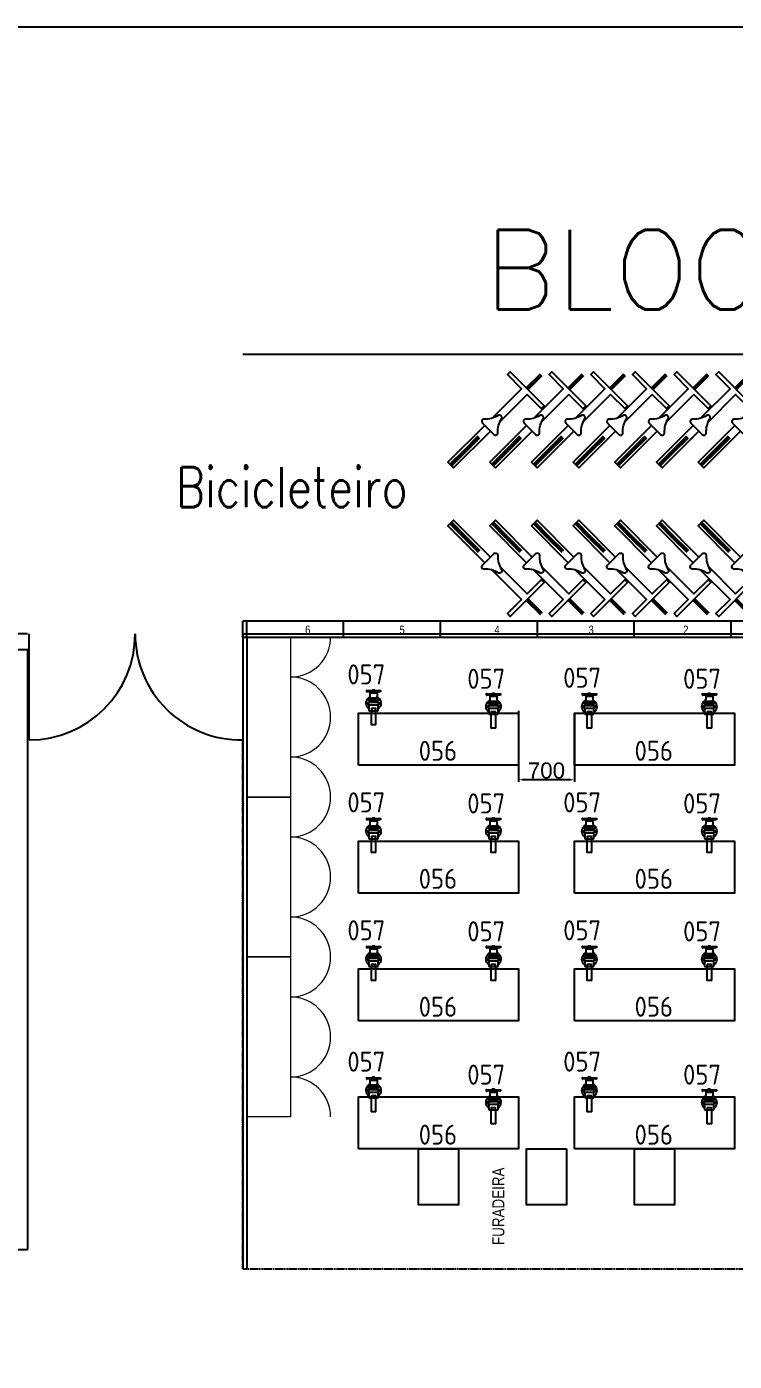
# Model space of a CAD drawing. Header units: millimetres. Extents: x 18768 to 1484868, y -11027 to 520152.
# Drawn here: x 1379301 to 1388153, y 217740 to 234430 of the extents above; entities that cross this region are included whole.
import ezdxf
from ezdxf.enums import TextEntityAlignment as Align

# ---------------------------------------------------------------- set-up
doc = ezdxf.new("R2010")
doc.units = ezdxf.units.MM
doc.linetypes.add('DIVIDE', pattern=[2.15, 1.5, -0.2, 0.05, -0.15, 0.05, -0.2])
for name, color, linetype in [('8-TEXTO', 4, 'Continuous'), ('A Construir', 1, 'Continuous'), ('L025-IMAGIN', 1, 'DIVIDE'), ('L025-TEXTO', 7, 'Continuous'), ('L035-ARRANJO-EXISTENTE', 180, 'Continuous'), ('L035-TEXTO', 40, 'Continuous'), ('PAREDES', 7, 'Continuous')]:
    doc.layers.add(name, color=color, linetype=linetype)
doc.layers.add('L035-DEMOLIÇÃO', color=40, linetype='Continuous', plot=False)
doc.styles.add('ISO-CP--25', font='isocp.shx', dxfattribs={"height": 250})
doc.styles.add('ROMANS', font='romans', dxfattribs={"width": 0.8, "height": 300})
doc.styles.get("Standard").update_dxf_attribs({"font": 'arial.ttf'})
doc.dimstyles.new('Anotativo', dxfattribs={"dimscale": 0, "dimtxt": 2.5, "dimasz": 2.5, "dimexe": 1.25, "dimexo": 0.625, "dimtad": 1, "dimtxsty": 'Standard', "dimcen": 2.5, "dimadec": 0, "dimazin": 0, "dimtfac": 1, "dimtmove": 0, "dimatfit": 3, "dimfxl": 1, "dimarcsym": 0})

# ---------------------------------------------------------------- blocks, each defined once
blk = doc.blocks.new('Bicicleta')
for points in [[(-1.142, 1.121), (-1.121, 1.142), (-0.944, 0.965), (-0.965, 0.944)], [(-0.788, 0.767), (-0.767, 0.788), (-0.944, 0.965), (-0.965, 0.944)], [(-0.011, -0.011), (0.011, 0.011), (-0.166, 0.187), (-0.187, 0.166)]]:
    blk.add_hatch(color=256).paths.add_polyline_path(points)
for p, q in [((-0.965, 0.944), (-1.142, 1.121)), ((-0.944, 0.965), (-1.121, 1.142)), ((-0.965, 0.944), (-0.788, 0.767)), ((-0.944, 0.965), (-0.767, 0.788)), ((-0.166, 0.187), (0.011, 0.011)), ((-0.187, 0.166), (-0.011, -0.011))]:
    blk.add_line(p, q)
at = {"color": 1}
for points in [[(-0.707, 0.636), (-1.167, 1.096), (-1.096, 1.167), (-0.636, 0.707)], [(-0.518, 0.589), (-0.177, 0.247), (0, 0.424), (0.035, 0.389), (-0.389, -0.035), (-0.424, 0), (-0.247, 0.177), (-0.615, 0.545)]]:
    blk.add_lwpolyline(points, dxfattribs=at)
blk.add_lwpolyline([(-0.714, 0.556, -0.686338), (-0.736, 0.607), (-0.595, 0.749, -0.686338), (-0.544, 0.726, 0.152911), (-0.499, 0.552, -0.794326), (-0.54, 0.511, 0.152911)], format="xyb", close=True, dxfattribs=at)
blk = doc.blocks.new('BL_SENAI_id9310100290')
at = {"layer": 'L035-ARRANJO-EXISTENTE', "color": 0}
for p, q in [((-515, 200), (-515, 139)), ((-515, 200), (-340, 200)), ((-340, 112), (-340, 227)), ((-340, 227), (-272, 227)), ((-228, 233), (-238, 233)), ((-238, 219), (-238, 106)), ((-228, 106), (-228, 233)), ((-217, 106), (-217, 233)), ((-217, 233), (-207, 233)), ((-207, 219), (-207, 106)), ((-178, 144), (-178, 195)), ((-114, 214), (-159, 214)), ((-121, 214), (-121, 125)), ((-114, 214), (-114, 125)), ((-340, 139), (-515, 139)), ((-272, 112), (-340, 112)), ((-238, 106), (-228, 106)), ((-207, 106), (-217, 106)), ((-114, 125), (-159, 125))]:
    blk.add_line(p, q, dxfattribs=at)
for points in [[(-340, 143), (-340, 197), (-314, 197), (-314, 143)], [(-268, 233), (-238, 233), (-238, 106), (-268, 106)], [(-178, 233), (-207, 233), (-207, 106), (-178, 106)], [(-114, 156), (-114, 183), (-83, 183), (-83, 156)], [(-104, 259), (-104, 252), (-88, 252), (-88, 259)], [(-104, 80), (-104, 86), (-88, 86), (-88, 80)]]:
    blk.add_lwpolyline(points, close=True, dxfattribs=at)
for points in [[(-99, 183), (-99, 252), (-92, 252), (-92, 183)], [(-92, 156), (-92, 86), (-99, 86), (-99, 156)]]:
    blk.add_lwpolyline(points, dxfattribs=at)
for centre in [(-250, 248), (-250, 92)]:
    blk.add_circle(centre, 7.45, dxfattribs=at)
for centre, radius, start, end in [((-247, 170), 92.8, 41.7386, 141.8707), ((-272, 231), 4.33, 270, 0), ((-159, 233), 19, 180, 270), ((-247, 170), 92.8, 218.1293, 318.2614), ((-272, 108), 4.33, 0, 90), ((-159, 106), 19, 90, 180)]:
    blk.add_arc(centre, radius, start, end, dxfattribs=at)
at = {"layer": 'L025-TEXTO', "style": 'ISO-CP--25'}
blk.add_attdef('rmp_mt_codmaterial', (15, 15), '', height=40, dxfattribs=at)
at = {"layer": 'L025-TEXTO', "style": 'ISO-CP--25', "flags": 1}
for tag in ['rmp_mt_nomeunid', 'rmp_mt_potencia', 'rmp_mt_cod']:
    blk.add_attdef(tag, (15, 15), '', height=40, dxfattribs=at)
blk = doc.blocks.new('BL_SENAI_id9320240650')
at = {"layer": 'L035-ARRANJO-EXISTENTE', "color": 0}
blk.add_lwpolyline([(-595, 399), (-595, -251), (1405, -251), (1405, 399)], close=True, dxfattribs=at)
at = {"layer": 'L025-TEXTO', "style": 'ISO-CP--25'}
blk.add_attdef('rmp_mt_codmaterial', (15, 15), '', height=40, dxfattribs=at)
at = {"layer": 'L025-TEXTO', "style": 'ISO-CP--25', "flags": 1}
for tag in ['rmp_mt_nomeunid', 'rmp_mt_potencia', 'rmp_mt_cod']:
    blk.add_attdef(tag, (15, 15), '', height=40, dxfattribs=at)
blk = doc.blocks.new('*D473')
at = {"layer": 'DEFPOINTS', "color": 0, "linetype": 'ByBlock', "lineweight": 15, "transparency": 16777216}
for p in [(1385453, 225888), (1386153, 225846), (1385453, 225013)]:
    blk.add_point(p, dxfattribs=at)
at = {"layer": 'PAREDES', "color": 0, "linetype": 'ByBlock', "lineweight": -2, "transparency": 16777216}
for p, q in [((1385453, 225875), (1385453, 224988)), ((1386153, 225833), (1386153, 224988)), ((1386103, 225013), (1385503, 225013))]:
    blk.add_line(p, q, dxfattribs=at)
at = {"layer": 'PAREDES', "color": 0, "linetype": 'ByBlock', "lineweight": 15, "transparency": 16777216}
for points in [[(1385503, 225021), (1385503, 225004), (1385453, 225013)], [(1386103, 225021), (1386103, 225004), (1386153, 225013)]]:
    blk.add_solid(points, dxfattribs=at)
at = {"layer": 'PAREDES', "color": 0, "linetype": 'ByBlock', "lineweight": 15, "transparency": 16777216, "insert": (1385803, 225127), "char_height": 200, "attachment_point": 5}
blk.add_mtext('700', dxfattribs=at)
blk = doc.blocks.new('*D474')
at = {"layer": 'DEFPOINTS', "color": 0, "linetype": 'ByBlock', "lineweight": 15, "transparency": 16777216}
for p in [(1390613, 221781), (1389552, 220720), (1389029, 219245), (1382003, 218896), (1400806, 218896)]:
    blk.add_point(p, dxfattribs=at)
at = {"layer": 'PAREDES', "color": 0, "linetype": 'ByBlock', "lineweight": -2, "transparency": 16777216}
blk.add_line((1389543, 220711), (1388662, 219831), dxfattribs=at)
blk.add_arc((1387728, 218896), 1347, 2.1274, 42.8726, dxfattribs=at)
at = {"layer": 'PAREDES', "color": 0, "linetype": 'ByBlock', "lineweight": 15, "transparency": 16777216}
for points in [[(1388709, 219806), (1388721, 219818), (1388680, 219848)], [(1389082, 218946), (1389065, 218946), (1389075, 218896)]]:
    blk.add_solid(points, dxfattribs=at)
at = {"layer": 'PAREDES', "color": 0, "linetype": 'ByBlock', "lineweight": 15, "transparency": 16777216, "insert": (1389078, 219455), "char_height": 200, "attachment_point": 5, "rotation": 292.5}
blk.add_mtext('45°', dxfattribs=at)

msp = doc.modelspace()

# ---------------------------------------------------------------- linework, layer by layer
at = {"color": 1}
for p, q in [((1382003.298, 226795.995), (1382003.298, 226995.995)), ((1382053.298, 226795.995), (1382053.298, 226995.995)), ((1382053.298, 226795.995), (1382053.298, 226995.995)), ((1383265.298, 226795.995), (1383265.298, 226995.995)), ((1383265.298, 226795.995), (1383265.298, 226995.995)), ((1384477.298, 226795.995), (1384477.298, 226995.995)), ((1384477.298, 226795.995), (1384477.298, 226995.995)), ((1385689.298, 226795.995), (1385689.298, 226995.995)), ((1385689.298, 226795.995), (1385689.298, 226995.995)), ((1386901.298, 226795.995), (1386901.298, 226995.995)), ((1386901.298, 226795.995), (1386901.298, 226995.995)), ((1388113.298, 226795.995), (1388113.298, 226995.995)), ((1388113.298, 226795.995), (1388113.298, 226995.995))]:
    msp.add_line(p, q, dxfattribs=at)
for p, q in [((1382003.298, 226795.995), (1382003.298, 218895.995)), ((1382053.298, 226795.995), (1382053.298, 218895.995))]:
    msp.add_line(p, q)
for points in [[(1384703.295, 220395.994), (1384703.295, 219695.994), (1384203.295, 219695.994), (1384203.295, 220395.994)], [(1386053.295, 220395.994), (1386053.295, 219695.994), (1385553.295, 219695.994), (1385553.295, 220395.994)], [(1387403.295, 220395.994), (1387403.295, 219695.994), (1386903.295, 219695.994), (1386903.295, 220395.994)]]:
    msp.add_lwpolyline(points, close=True)
at = {"layer": 'A Construir'}
msp.add_line((1379333.298, 225510.995), (1379333.298, 226835.995), dxfattribs=at)
at = {"layer": 'L025-IMAGIN'}
for q in [(1382003.298, 225511.146), (1400806.149, 218895.995)]:
    msp.add_line((1382003.298, 218895.995), q, dxfattribs=at)
at = {"layer": 'L035-DEMOLIÇÃO', "linetype": 'ByBlock', "lineweight": -2}
msp.add_lwpolyline([(1437540.298, 196901.407), (1345642.017, 196901.407), (1345642.017, 234430), (1437540.298, 234430)], close=True, dxfattribs=at)
at = {"layer": 'PAREDES'}
for p, q in [((1382003.298, 230335.995), (1397726.446, 230335.995)), ((1400707.059, 226995.995), (1382003.298, 226995.995)), ((1379313.298, 226835.995), (1376978.298, 226835.995)), ((1382003.298, 226835.995), (1382003.298, 225511.146)), ((1382003.298, 226835.995), (1399126.446, 226835.995)), ((1382003.298, 226795.995), (1400806.149, 226795.995)), ((1379333.298, 226635.995), (1359104.046, 226635.995)), ((1379313.298, 226635.995), (1379313.298, 219135.995)), ((1370161.073, 219135.995), (1379313.298, 219135.995))]:
    msp.add_line(p, q, dxfattribs=at)
at = {"layer": 'PAREDES', "linetype": 'ByBlock', "lineweight": 15}
for points in [[(1382603.298, 226795.995), (1382603.298, 224795.995), (1382053.298, 224795.995), (1382053.298, 226795.995), (1382603.298, 226795.995)], [(1382603.298, 224795.995), (1382603.298, 222795.995), (1382053.298, 222795.995), (1382053.298, 224795.995), (1382603.298, 224795.995)], [(1382603.298, 222795.995), (1382603.298, 220795.995), (1382053.298, 220795.995), (1382053.298, 222795.995), (1382603.298, 222795.995)]]:
    msp.add_lwpolyline(points, dxfattribs=at)
at = {"layer": 'PAREDES'}
for centre, start, end in [((1379333.298, 226835.995), 270, 0), ((1381983.298, 226835.995), 180, 270.8648748)]:
    msp.add_arc(centre, 1325, start, end, dxfattribs=at)
at = {"layer": 'PAREDES', "linetype": 'ByBlock', "lineweight": 15}
for centre, start, end in [((1382603.298, 226796.095), 270, 0), ((1382603.298, 225796.095), 0, 90), ((1382603.298, 225796.095), 270, 0), ((1382603.298, 224795.995), 0, 90), ((1382603.298, 224796.095), 270, 0), ((1382603.298, 223796.095), 0, 90), ((1382603.298, 223796.095), 270, 0), ((1382603.298, 222795.995), 0, 90), ((1382603.298, 222796.095), 270, 0), ((1382603.298, 221796.095), 0, 90), ((1382603.298, 221796.095), 270, 0), ((1382603.298, 220795.995), 0, 90)]:
    msp.add_arc(centre, 500, start, end, dxfattribs=at)

# ---------------------------------------------------------------- block references
at = {"xscale": -1000, "yscale": 1000, "zscale": 1000, "rotation": 180}
for p in [(1385738.548, 230078.471), (1386260.174, 230078.471), (1386781.8, 230078.471), (1387303.426, 230078.471), (1387825.051, 230078.471), (1388346.677, 230078.471), (1388868.303, 230078.471)]:
    msp.add_blockref('Bicicleta', p, dxfattribs=at)
at = {"xscale": 1000, "yscale": 1000, "zscale": 1000}
for p in [(1385738.548, 227089.991), (1386260.174, 227089.991), (1386781.8, 227089.991), (1387303.426, 227089.991), (1387825.051, 227089.991), (1388346.677, 227089.991), (1388868.303, 227089.991)]:
    msp.add_blockref('Bicicleta', p, dxfattribs=at)
at = {"layer": 'L035-ARRANJO-EXISTENTE'}
ref = msp.add_blockref('BL_SENAI_id9310100290', (1383470.234, 226215.762), dxfattribs=dict(at, xscale=-1, rotation=270.0000000000101))
ref.add_attrib('rmp_mt_codmaterial', '057', dxfattribs={"layer": 'L025-TEXTO', "height": 250, "style": 'ISO-CP--25'}).set_placement((1383549.765, 226204.504), align=Align.CENTER)
ref = msp.add_blockref('BL_SENAI_id9310100290', (1384970.234, 226174.162), dxfattribs=dict(at, xscale=-1, rotation=270.0000000000101))
ref.add_attrib('rmp_mt_codmaterial', '057', dxfattribs={"layer": 'L025-TEXTO', "height": 250, "style": 'ISO-CP--25'}).set_placement((1385049.765, 226149.938), align=Align.CENTER)
ref = msp.add_blockref('BL_SENAI_id9310100290', (1386170.234, 226174.162), dxfattribs=dict(at, xscale=-1, rotation=270.0000000000101))
ref.add_attrib('rmp_mt_codmaterial', '057', dxfattribs={"layer": 'L025-TEXTO', "height": 250, "style": 'ISO-CP--25'}).set_placement((1386249.765, 226162.904), align=Align.CENTER)
ref = msp.add_blockref('BL_SENAI_id9310100290', (1387670.234, 226174.162), dxfattribs=dict(at, xscale=-1, rotation=270.0000000000101))
ref.add_attrib('rmp_mt_codmaterial', '057', dxfattribs={"layer": 'L025-TEXTO', "height": 250, "style": 'ISO-CP--25'}).set_placement((1387749.765, 226149.938), align=Align.CENTER)
ref = msp.add_blockref('BL_SENAI_id9320240650', (1384048.666, 225595.074), dxfattribs=dict(at, xscale=-1, rotation=180))
ref.add_attrib('rmp_mt_codmaterial', '056', dxfattribs={"layer": 'L025-TEXTO', "height": 250, "style": 'ISO-CP--25'}).set_placement((1384445.605, 225249.354), align=Align.CENTER)
ref = msp.add_blockref('BL_SENAI_id9320240650', (1386748.666, 225595.074), dxfattribs=dict(at, xscale=-1, rotation=180))
ref.add_attrib('rmp_mt_codmaterial', '056', dxfattribs={"layer": 'L025-TEXTO', "height": 250, "style": 'ISO-CP--25'}).set_placement((1387145.605, 225249.354), align=Align.CENTER)
ref = msp.add_blockref('BL_SENAI_id9310100290', (1383470.234, 224615.732), dxfattribs=dict(at, xscale=-1, rotation=270.0000000000101))
ref.add_attrib('rmp_mt_codmaterial', '057', dxfattribs={"layer": 'L025-TEXTO', "height": 250, "style": 'ISO-CP--25'}).set_placement((1383549.765, 224604.474), align=Align.CENTER)
ref = msp.add_blockref('BL_SENAI_id9310100290', (1384970.234, 224615.732), dxfattribs=dict(at, xscale=-1, rotation=270.0000000000101))
ref.add_attrib('rmp_mt_codmaterial', '057', dxfattribs={"layer": 'L025-TEXTO', "height": 250, "style": 'ISO-CP--25'}).set_placement((1385049.765, 224591.508), align=Align.CENTER)
ref = msp.add_blockref('BL_SENAI_id9310100290', (1386170.234, 224615.732), dxfattribs=dict(at, xscale=-1, rotation=270.0000000000101))
ref.add_attrib('rmp_mt_codmaterial', '057', dxfattribs={"layer": 'L025-TEXTO', "height": 250, "style": 'ISO-CP--25'}).set_placement((1386249.765, 224604.474), align=Align.CENTER)
ref = msp.add_blockref('BL_SENAI_id9310100290', (1387670.234, 224615.732), dxfattribs=dict(at, xscale=-1, rotation=270.0000000000101))
ref.add_attrib('rmp_mt_codmaterial', '057', dxfattribs={"layer": 'L025-TEXTO', "height": 250, "style": 'ISO-CP--25'}).set_placement((1387749.765, 224591.508), align=Align.CENTER)
ref = msp.add_blockref('BL_SENAI_id9320240650', (1384048.666, 223995.074), dxfattribs=dict(at, xscale=-1, rotation=180))
ref.add_attrib('rmp_mt_codmaterial', '056', dxfattribs={"layer": 'L025-TEXTO', "height": 250, "style": 'ISO-CP--25'}).set_placement((1384445.605, 223649.354), align=Align.CENTER)
ref = msp.add_blockref('BL_SENAI_id9320240650', (1386748.666, 223995.074), dxfattribs=dict(at, xscale=-1, rotation=180))
ref.add_attrib('rmp_mt_codmaterial', '056', dxfattribs={"layer": 'L025-TEXTO', "height": 250, "style": 'ISO-CP--25'}).set_placement((1387145.605, 223649.354), align=Align.CENTER)
ref = msp.add_blockref('BL_SENAI_id9310100290', (1383470.234, 223015.732), dxfattribs=dict(at, xscale=-1, rotation=270.0000000000101))
ref.add_attrib('rmp_mt_codmaterial', '057', dxfattribs={"layer": 'L025-TEXTO', "height": 250, "style": 'ISO-CP--25'}).set_placement((1383549.765, 223004.474), align=Align.CENTER)
ref = msp.add_blockref('BL_SENAI_id9310100290', (1384970.234, 223015.732), dxfattribs=dict(at, xscale=-1, rotation=270.0000000000101))
ref.add_attrib('rmp_mt_codmaterial', '057', dxfattribs={"layer": 'L025-TEXTO', "height": 250, "style": 'ISO-CP--25'}).set_placement((1385049.765, 222991.508), align=Align.CENTER)
ref = msp.add_blockref('BL_SENAI_id9310100290', (1386170.234, 223015.732), dxfattribs=dict(at, xscale=-1, rotation=270.0000000000101))
ref.add_attrib('rmp_mt_codmaterial', '057', dxfattribs={"layer": 'L025-TEXTO', "height": 250, "style": 'ISO-CP--25'}).set_placement((1386249.765, 223004.474), align=Align.CENTER)
ref = msp.add_blockref('BL_SENAI_id9310100290', (1387670.234, 223015.732), dxfattribs=dict(at, xscale=-1, rotation=270.0000000000101))
ref.add_attrib('rmp_mt_codmaterial', '057', dxfattribs={"layer": 'L025-TEXTO', "height": 250, "style": 'ISO-CP--25'}).set_placement((1387749.765, 222991.508), align=Align.CENTER)
ref = msp.add_blockref('BL_SENAI_id9320240650', (1384048.666, 222395.074), dxfattribs=dict(at, xscale=-1, rotation=180))
ref.add_attrib('rmp_mt_codmaterial', '056', dxfattribs={"layer": 'L025-TEXTO', "height": 250, "style": 'ISO-CP--25'}).set_placement((1384445.605, 222049.354), align=Align.CENTER)
ref = msp.add_blockref('BL_SENAI_id9320240650', (1386748.666, 222395.074), dxfattribs=dict(at, xscale=-1, rotation=180))
ref.add_attrib('rmp_mt_codmaterial', '056', dxfattribs={"layer": 'L025-TEXTO', "height": 250, "style": 'ISO-CP--25'}).set_placement((1387145.605, 222049.354), align=Align.CENTER)
ref = msp.add_blockref('BL_SENAI_id9310100290', (1383470.234, 221374.132), dxfattribs=dict(at, xscale=-1, rotation=270.0000000000101))
ref.add_attrib('rmp_mt_codmaterial', '057', dxfattribs={"layer": 'L025-TEXTO', "height": 250, "style": 'ISO-CP--25'}).set_placement((1383549.765, 221362.874), align=Align.CENTER)
ref = msp.add_blockref('BL_SENAI_id9310100290', (1386170.234, 221374.132), dxfattribs=dict(at, xscale=-1, rotation=270.0000000000101))
ref.add_attrib('rmp_mt_codmaterial', '057', dxfattribs={"layer": 'L025-TEXTO', "height": 250, "style": 'ISO-CP--25'}).set_placement((1386249.765, 221362.874), align=Align.CENTER)
ref = msp.add_blockref('BL_SENAI_id9310100290', (1384970.234, 221224.132), dxfattribs=dict(at, xscale=-1, rotation=270.0000000000101))
ref.add_attrib('rmp_mt_codmaterial', '057', dxfattribs={"layer": 'L025-TEXTO', "height": 250, "style": 'ISO-CP--25'}).set_placement((1385049.765, 221199.908), align=Align.CENTER)
ref = msp.add_blockref('BL_SENAI_id9310100290', (1387670.234, 221224.132), dxfattribs=dict(at, xscale=-1, rotation=270.0000000000101))
ref.add_attrib('rmp_mt_codmaterial', '057', dxfattribs={"layer": 'L025-TEXTO', "height": 250, "style": 'ISO-CP--25'}).set_placement((1387749.765, 221199.908), align=Align.CENTER)
ref = msp.add_blockref('BL_SENAI_id9320240650', (1384048.666, 220795.074), dxfattribs=dict(at, xscale=-1, rotation=180))
ref.add_attrib('rmp_mt_codmaterial', '056', dxfattribs={"layer": 'L025-TEXTO', "height": 250, "style": 'ISO-CP--25'}).set_placement((1384445.605, 220449.354), align=Align.CENTER)
ref = msp.add_blockref('BL_SENAI_id9320240650', (1386748.666, 220795.074), dxfattribs=dict(at, xscale=-1, rotation=180))
ref.add_attrib('rmp_mt_codmaterial', '056', dxfattribs={"layer": 'L025-TEXTO', "height": 250, "style": 'ISO-CP--25'}).set_placement((1387145.605, 220449.354), align=Align.CENTER)

# ---------------------------------------------------------------- texts
at = {"layer": '8-TEXTO', "style": 'ROMANS'}
msp.add_text('BLOCO B', height=1000, dxfattribs=at).set_placement((1385022.556, 230891.463))
at = {"layer": '8-TEXTO', "style": 'ROMANS', "width": 0.8}
msp.add_text('Bicicleteiro', height=500, dxfattribs=at).set_placement((1381170.857, 228421.242))
at = {"layer": 'L035-TEXTO', "width": 0.8}
for s, p in [('6', (1382784.482, 226835.279)), ('6', (1382784.482, 226835.279)), ('5', (1383965.336, 226835.279)), ('5', (1383965.336, 226835.279)), ('4', (1385151.691, 226835.279)), ('4', (1385151.691, 226835.279)), ('3', (1386329.909, 226835.279)), ('3', (1386329.909, 226835.279)), ('2', (1387514.258, 226835.279)), ('2', (1387514.258, 226835.279))]:
    msp.add_text(s, height=105, dxfattribs=at).set_placement(p)
msp.add_text('FURADEIRA', height=150, rotation=90, dxfattribs=at).set_placement((1385276.563, 219194.255))

# ---------------------------------------------------------------- dimensions: what is measured, and where the dimension line sits
at = {"layer": 'PAREDES', "linetype": 'ByBlock', "lineweight": 15}
dim = msp.add_linear_dim(base=(1385453.295, 225012.704), p1=(1386153.295, 225845.994), p2=(1385453.295, 225887.594), angle=180, dimstyle='Anotativo', override={"dimtxt": 10}, dxfattribs=at)
dim.commit()
dim.dimension.update_dxf_attribs({"geometry": '*D473', "text_midpoint": (1385803.295, 225127.319)})
dim = msp.add_angular_dim_2l(base=(1389028.668, 219244.538), line1=((1382003.298, 218895.995), (1400806.149, 218895.995)), line2=((1389552.183, 220720.292), (1390612.843, 221780.952)), dimstyle='Anotativo', override={"dimscale": 0, "dimtxt": 10}, dxfattribs=at)
dim.commit()
dim.dimension.update_dxf_attribs({"geometry": '*D474', "text_midpoint": (1389077.558, 219455.047)})

doc.saveas('drawing.dxf')
